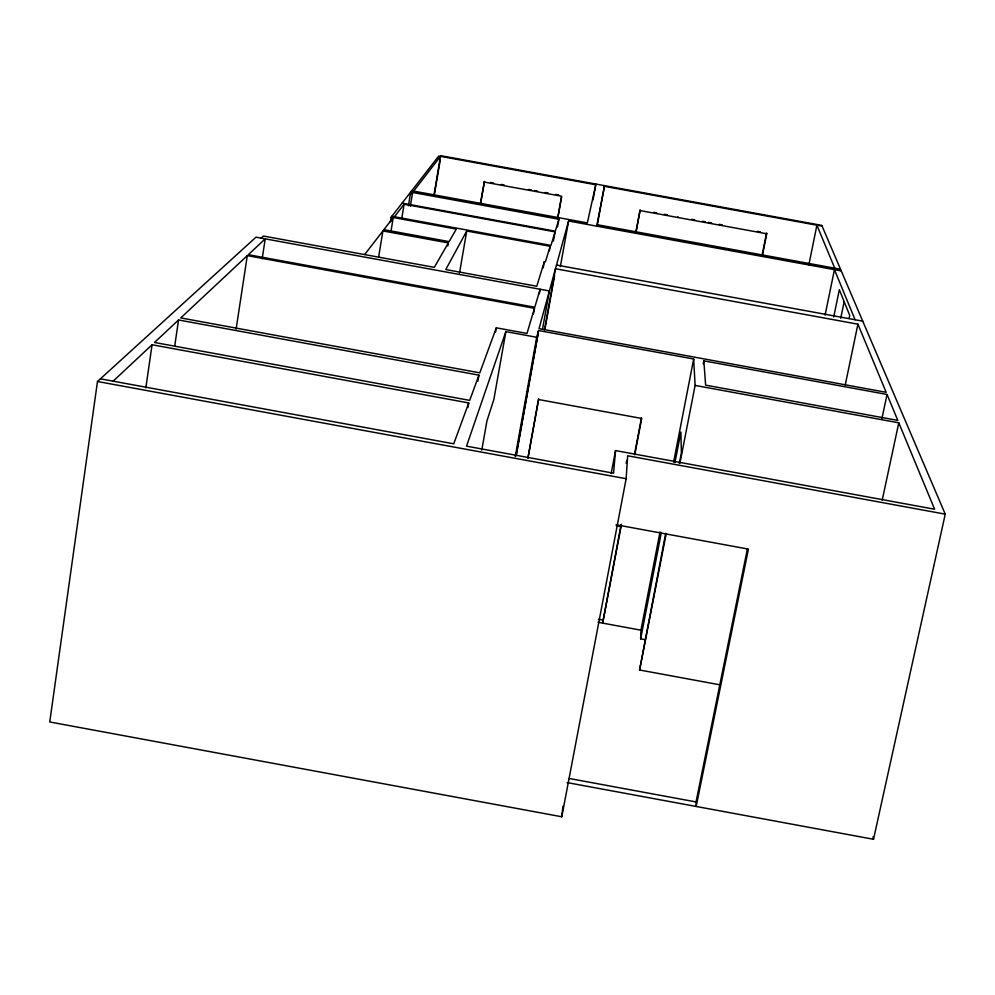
<?xml version="1.0" encoding="UTF-8"?>
<svg xmlns="http://www.w3.org/2000/svg" width="995" height="995" viewBox="0 0 995 995"><rect width="100%" height="100%" fill="white"/><g stroke="black" fill="none" stroke-linecap="round" stroke-linejoin="round"><path stroke-width="1.49" d="M720.442 684.921L639.586 669.996L665.73 533.245M644.934 639.623L640.643 638.827L640.942 630.183L660.046 531.902M542.536 329.084L549.402 290.95L255.989 237.158L97.485 381.495L49.75 721.972L561.777 816.771L626.141 478.719L627.658 455.772L945.25 514.154L873.51 839.27L567.088 782.58M621.178 524.253L602.647 623.119L621.44 524.576M695.107 385.426L898.796 422.813L934.616 509.229L615.532 450.573L613.554 473.197L466.531 446.158L505.87 331.621L536.691 337.28L538.544 330.527L693.677 358.984L695.107 385.426L679.971 463.036M561.777 816.771L562.934 806.273M145.842 387.801L152.073 344.755L468.744 402.938L467.948 407.527M174.722 346.011L178.54 319.98L478.943 375.152L477.874 381.247M236.113 329.096L247.295 255.64L534.464 308.301L533.37 314.395M262.17 258.762L265.23 238.85L248.315 254.695L534.788 307.219L540.136 289.246L539.327 293.736M378.672 256.747L382.913 230.939L448.347 242.929L447.825 245.964M390.413 221.736L391.172 217.159L438.758 156.028L595.769 184.747L592.983 200.007M391.097 220.865L391.856 216.276L550.969 245.417L555.073 231.86L404.107 204.211L394.455 216.748M390.985 231.263L393.249 217.544L364.667 254.583M401.831 217.992L404.107 204.211M408.41 205.816L410.686 192.097L558.904 219.223L557.536 226.835M411.221 193.826L411.719 190.766L587.336 222.905L595.918 184.075M410.338 206.164L412.614 192.445L440.959 155.73L821.783 225.38L945.25 514.154M433.795 196.102L440.486 156.339M434.541 193.888L440.188 160.307M459.503 273.053L466.73 231.002L550.16 246.287L549.339 250.839M480.411 203.328L484.465 181.388L480.535 204.137M495.498 332.392L496.306 327.828L526.989 333.449L534.464 308.301M481.804 449.976L486.941 420.922L493.893 399.343L505.87 331.621M543.22 267.817L544.315 261.697L545.397 261.896L550.16 246.287M553.431 241.026L555.073 231.86M557.523 219.012L561.615 196.226L484.092 182.048M557.747 218.266L561.566 197.047M515.236 456.618L536.691 337.28M516.032 455.722L538.544 330.527M516.231 455.586L538.233 333.226M544.489 329.78L555.484 268.762L857.926 324.183L886.159 392.304L539.054 328.636L568.593 221.002L841.248 270.901M544.974 328.959L554.588 275.69M560.347 266.635L568.593 221.002M527.959 457.613L538.482 399.505L641.688 418.46L634.748 454.839M527.972 458.285L538.718 398.858M597.124 225.989L604.4 186.326L822.094 226.139M635.855 232.569L640.096 209.858M636.066 231.81L640.046 210.579L766.735 233.763L762.518 254.956M611.204 473.471L615.532 450.573M626.203 463.409L626.788 460.349M634.536 454.255L641.501 417.738M604.537 185.655L597 224.671L840.526 269.247M673.615 462.14L693.677 358.984M640.643 638.827L661.352 532.424M674.958 462.501L680.879 432.104L681.388 452.912L679.324 463.521M639.586 669.996L666.016 534.551M703.229 363.896L703.826 360.849L887.055 394.468L897.813 420.412L705.629 385.14L703.826 360.849M762.021 255.665L766.536 232.992L766.735 233.763M616.116 524.763L748.427 549.116L696.177 806.46L696.04 801.933L747.419 548.78M808.873 264.757L816.907 225.193L834.73 268.177M825.091 315.129L834.444 269.657L855.091 319.743M833.711 316.982L839.332 289.719L849.742 315.452L849.108 318.475M840.725 318.276L844.183 301.609M845.24 384.953L857.926 324.183M881.881 418.783L887.055 394.468M882.192 500.211L898.796 422.813M558.904 219.223L555.285 231.188L402.079 203.142M544.315 261.697L536.778 286.237L445.76 269.558L466.73 231.002M468.744 402.938L453.745 443.807L100.408 378.834M478.943 375.152L469.69 400.376L154.511 342.467L178.54 319.98M496.306 327.828L479.789 372.839L180.742 317.927L247.295 255.64M448.347 242.929L434.305 267.356L263.439 236.039L261.188 238.116M412.614 192.445L413.646 191.115M113.144 381.172L152.073 344.755M490.535 182.495L493.57 183.043M501.157 184.436L504.191 184.995M528.457 189.436L531.492 189.983M534.526 190.542L537.561 191.102M545.148 192.483L548.183 193.042M555.77 194.423L558.804 194.983M653.727 212.345L656.762 212.905M664.324 214.286L667.359 214.845M691.699 219.298L694.759 219.858M702.395 221.251L705.443 221.81M708.502 222.37L711.549 222.93M719.186 224.323L722.246 224.882M757.369 231.313L760.429 231.872M391.172 217.159L456.307 229.099L449.106 241.611L383.896 229.671M556.516 265.043L862.727 321.149M97.485 381.495L626.141 478.719M616.278 525.82L620.843 526.654M598.306 619.263L602.895 620.109M598.107 622.273L640.942 630.183M569.078 778.451L696.04 801.933M873.013 836.919L873.51 839.27M677.956 216.786L677.981 217.519"/></g></svg>
